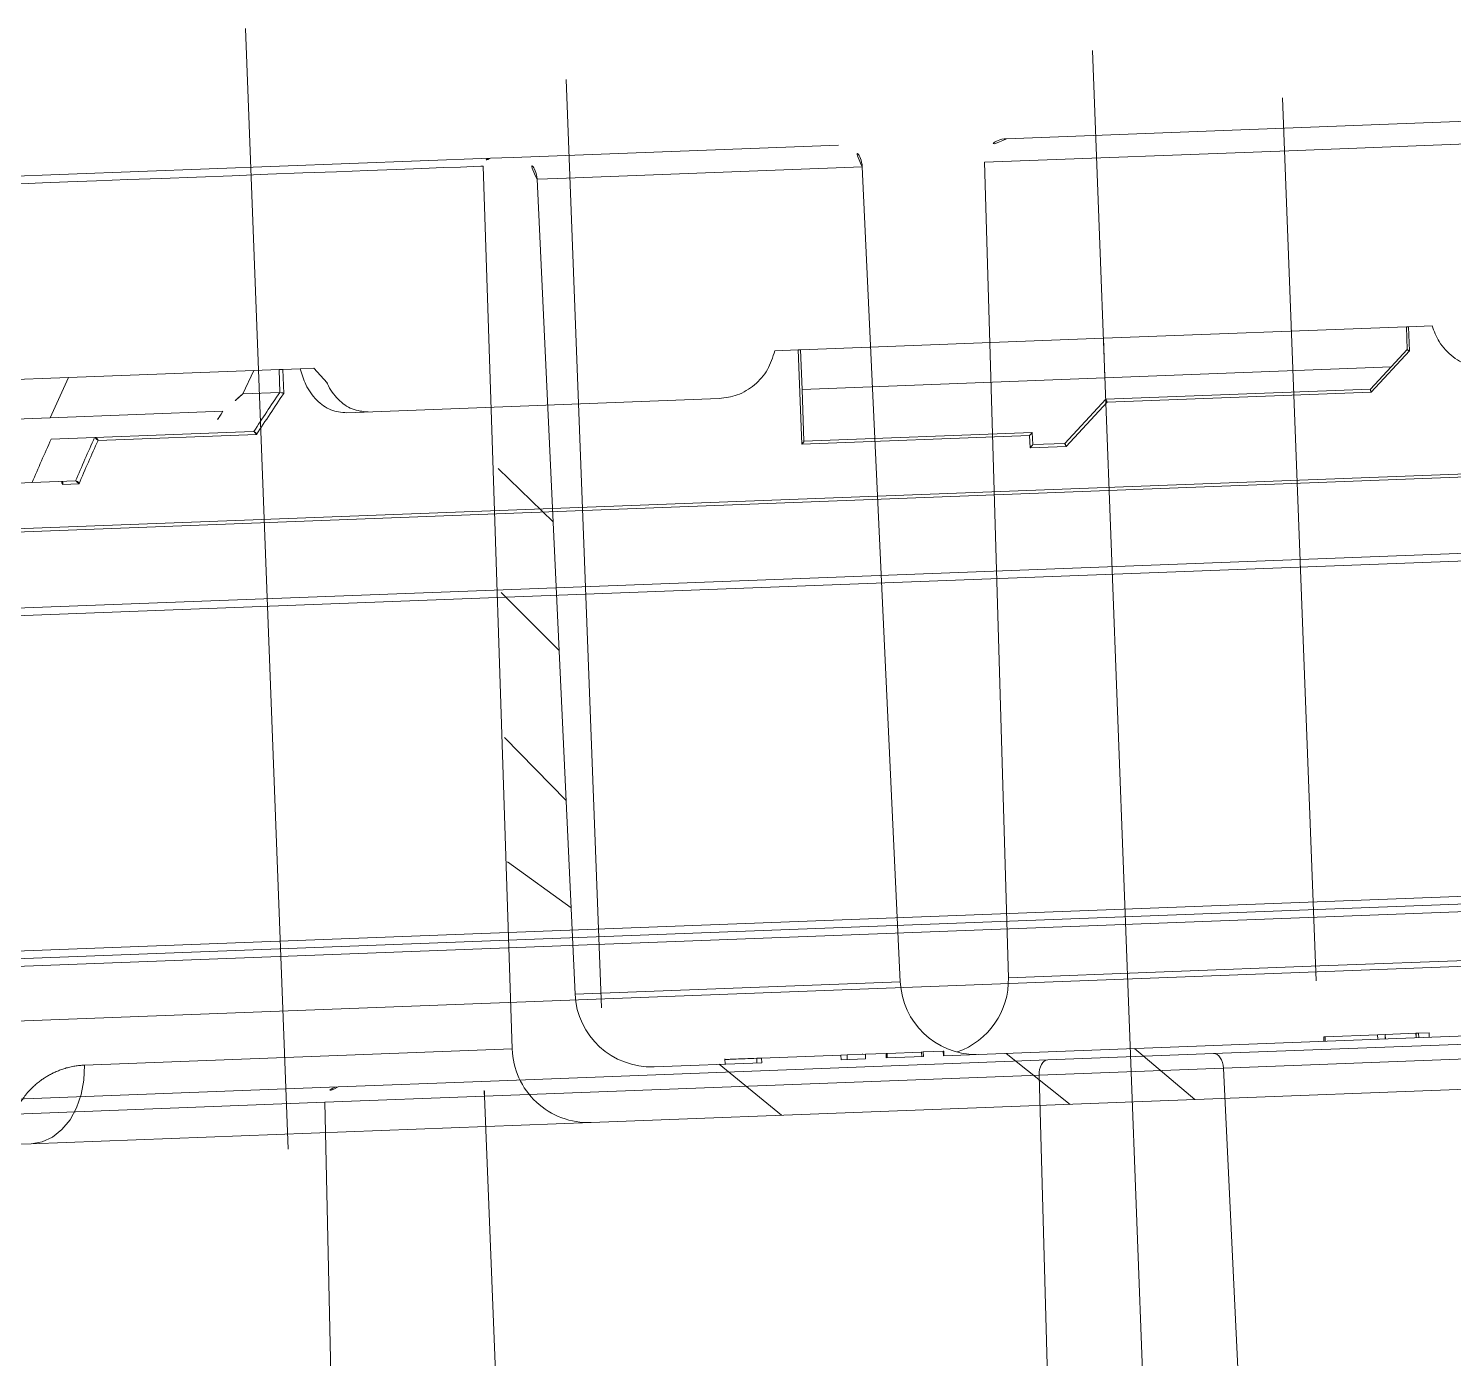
# Model space of a CAD drawing. Header units: metres. Extents: x 1956498 to 1957612, y 2277909 to 2278547.
# Drawn here: x 1956793.5339 to 1956793.6275, y 2278312.5633 to 2278312.6506 of the extents above; entities that cross this region are included whole.
import ezdxf

# ---------------------------------------------------------------- set-up
doc = ezdxf.new("R2010")
doc.units = ezdxf.units.M
doc.linetypes.add('CENTERX2', pattern=[4, 2.5, -0.5, 0.5, -0.5])
for name, color, linetype in [('UBS-100-HSI150-D3-58', 3, 'Continuous'), ('UBS-100-HSI150-D7-33', 5, 'Continuous'), ('UBS_400_DETAIL POSTE HTA TOOLKIT UBS', 7, 'Continuous')]:
    doc.layers.add(name, color=color, linetype=linetype)
pattern_1 = [(45, (-451.7999274479062, -412.9644927030749), (-26.94076836320746, 26.94076836320746), []), (45, (-442.8196674479059, -412.9644927030749), (-26.94076836320746, 26.94076836320746), []), (45, (-433.8394074479056, -412.9644927030749), (-26.94076836320746, 26.94076836320746), []), (45, (-424.8591274479058, -412.9644927030749), (-26.94076836320746, 26.94076836320746), [])]

# ---------------------------------------------------------------- blocks, each defined once
blk = doc.blocks.new('HSI 150 D7.33 PROFIL')
at = {"linetype": 'Continuous', "lineweight": 0}
h = blk.add_hatch(dxfattribs=at)
h.set_pattern_fill('ANSI34', color=5, scale=2, style=0)
h.set_pattern_definition(pattern_1)
edge = h.paths.add_edge_path(flags=0)
edge.add_spline(control_points=[(-42.18747650339719, 76.50000000000364), (-42.21940463565443, 76.50000000000364), (-42.2515933274135, 76.5038193729124), (-42.28255304953018, 76.51162329729777), (-42.31608868634066, 76.52007652477914), (-42.34898597998836, 76.53343114234303), (-42.37806004763115, 76.55216065332934), (-42.39898626591275, 76.56564132071071), (-42.41838986647053, 76.58227311431256), (-42.43390673914655, 76.6017374834737), (-42.44491371180993, 76.61554463287757), (-42.45415210872488, 76.63107960425259), (-42.46047291289688, 76.64756712245435), (-42.46682336233425, 76.66413196892609), (-42.47031921587222, 76.68212920616861), (-42.47031921587222, 76.6998696217961)], knot_values=[0, 0, 0, 0, 9.57843967694358e-05, 9.57843967694358e-05, 9.57843967694358e-05, 0.0001999657453199459, 0.0001999657453199459, 0.0001999657453199459, 0.0002747402006094652, 0.0002747402006094652, 0.0002747402006094652, 0.0003275764189371982, 0.0003275764189371982, 0.0003275764189371982, 0.0003808495174563271, 0.0003808495174563271, 0.0003808495174563271, 0.0003808495174563271], weights=[1, 1, 1, 1, 1, 1, 1, 1, 1, 1, 1, 1, 1, 1, 1, 1], degree=3, periodic=0)
edge.add_line((-42.47031921587222, 76.6998696217961), (-42.47031921587222, 79.99999999998909))
edge.add_line((-42.47031921587222, 80.00000000000364), (-43.87224300451817, 80.00000000000364))
edge.add_line((-43.87224300451999, 80.00000000000364), (-46.47031921587404, 78.50000000000364))
edge.add_line((-46.47031921587222, 78.50000000000364), (-46.47031921587222, 74.75000000000364))
edge.add_line((-46.47031921587222, 74.75000000000364), (-45.47031921587222, 73.75000000000364))
edge.add_line((-45.47031921587222, 73.75000000000364), (35.02968078412778, 73.75000000000364))
edge.add_arc((37.77038427448679, 77.93193069980407), 5, 236.7604496358561, 270.2999999999885)
edge.add_line((37.79656409364179, 72.9319992385681), (98.03229874809949, 73.24739568995574))
edge.add_arc((98.02968078412778, 73.74738883617101), 0.5, 270.2999979438987, 360.0000000000008)
edge.add_line((98.52968078412778, 73.74738883617101), (98.52968078412778, 75.23942111666474))
edge.add_arc((97.02968078412778, 75.23942111666474), 1.5, 0, 89.49999999999977)
edge.add_line((97.04277058737534, 76.73936400126331), (43.48604810663528, 77.2067464376596))
edge.add_arc((43.52968078412778, 82.20655605297725), 5, 244.3309588677889, 269.5, ccw=False)
edge.add_line((41.36382009114823, 77.70000000000437), (38.42968078412741, 77.70000000000437))
edge.add_line((38.42968078412741, 77.70000000000437), (38.42968078412741, 77.70100000000457))
edge.add_line((38.42968078412741, 77.70100000000457), (32.67290367231908, 77.70100000000457))
edge.add_line((32.67290367231908, 77.70100000000457), (32.67290367231908, 77.4000000000051))
edge.add_line((32.67290367231908, 77.4000000000051), (26.22937280513179, 77.4000000000051))
edge.add_line((26.22937280513361, 77.4000000000051), (26.22937280513361, 77.70100000000457))
edge.add_line((26.22937280513361, 77.70100000000457), (9.9605674517843, 77.70100000000457))
edge.add_line((9.960567451782481, 77.70100000000457), (9.960567451782481, 77.75000000000364))
edge.add_line((9.960567451782481, 77.75000000000364), (9.339680784127268, 77.75000000000364))
edge.add_line((9.339680784127268, 77.75000000000364), (8.289680784127995, 79.5686533479493))
edge.add_line((8.289680784127995, 79.5686533479493), (7.239680784128723, 77.75000000000364))
edge.add_line((7.239680784126904, 77.75000000000364), (6.339680784127268, 77.75000000000364))
edge.add_line((6.339680784127268, 77.75000000000364), (5.289680784127995, 79.5686533479493))
edge.add_line((5.289680784127995, 79.5686533479493), (4.239680784128723, 77.75000000000364))
edge.add_line((4.239680784126904, 77.75000000000364), (3.339680784127268, 77.75000000000364))
edge.add_line((3.339680784127268, 77.75000000000364), (2.289680784127995, 79.5686533479493))
edge.add_line((2.289680784127995, 79.5686533479493), (1.529680784142329, 78.25229473422223))
edge.add_line((1.529680784142329, 78.25229473422223), (1.529680784127777, 79.50000000000364))
edge.add_line((1.529680784127777, 79.50000000000364), (1.029680784127777, 80.00000000000364))
edge.add_line((1.029680784127777, 80.00000000000364), (-8.470319215872223, 80.00000000000364))
edge.add_line((-8.470319215872223, 80.00000000000364), (-8.470319215872223, 79.00000000000364))
edge.add_arc((-8.970319215872223, 79.00000000000364), 0.5, 270, 360, ccw=False)
edge.add_line((-8.970319215872223, 78.50000000000364), (-30.97031921587222, 78.50000000000364))
edge.add_arc((-30.97031921587222, 79.00000000000364), 0.5, 180, 270, ccw=False)
edge.add_line((-31.47031921587222, 79.00000000000364), (-31.47031921587222, 80.00000000000364))
edge.add_line((-31.47031921587222, 80.00000000000364), (-36.47031921587222, 80.00000000000364))
edge.add_line((-36.47031921587222, 80.00000000000364), (-36.47031921587222, 76.70000000000437))
edge.add_arc((-36.67031921587295, 76.70000000000437), 0.2, 270, 360, ccw=False)
edge.add_line((-36.67031921587295, 76.50000000000364), (-42.18747650339901, 76.50000000000364))
h = blk.add_hatch(dxfattribs=at)
h.set_pattern_fill('ANSI34', color=5, scale=2, style=0)
h.set_pattern_definition(pattern_1)
edge = h.paths.add_edge_path(flags=0)
edge.add_line((38.52968078412778, -77.74999999999636), (38.52968078412778, -57.59132472234705))
edge.add_spline(control_points=[(38.52968078412778, -57.59132472234705), (38.52968078412778, -55.29002317176491), (38.60595216607726, -52.98905911443944), (38.59899870188201, -50.68776806895039), (38.59293596542375, -48.68126875726739), (38.52968078412778, -46.67515025566172), (38.52968078412778, -44.66864178457035)], knot_values=[0.07302566017090416, 0.07302566017090416, 0.07302566017090416, 0.07302566017090416, 0.07988167006823357, 0.07988167006823357, 0.07988167006823357, 0.08589778822727799, 0.08589778822727799, 0.08589778822727799, 0.08589778822727799], weights=[1, 1, 1, 1, 1, 1, 1], degree=3, periodic=0)
edge.add_line((38.52968078412778, -44.66864178457035), (38.52968078412778, 12.27803177556052))
edge.add_line((38.52968078412778, 12.27803177556052), (38.82968078412705, 12.27803177556052))
edge.add_line((38.82968078412705, 12.27803177556052), (38.82968078412705, 13.59385217830277))
edge.add_line((38.82968078412705, 13.59385217830277), (38.52968078412778, 13.59385217830277))
edge.add_line((38.52968078412778, 13.59385217830277), (38.52968078412778, 16.03698272908514))
edge.add_line((38.52968078412778, 16.0369827290815), (38.82968078412705, 16.0369827290815))
edge.add_line((38.82968078412705, 16.0369827290815), (38.82968078412705, 17.39553638422876))
edge.add_line((38.82968078412705, 17.39553638422876), (38.52968078412778, 17.39553638422876))
edge.add_line((38.52968078412778, 17.39553638422876), (38.52968078412778, 19.0026111013467))
edge.add_line((38.52968078412778, 19.0026111013467), (38.82968078412705, 19.0026111013467))
edge.add_line((38.82968078412705, 19.0026111013467), (38.82968078412705, 24.21563815759509))
edge.add_line((38.82968078412705, 24.21563815759509), (38.52968078412778, 24.21563815759509))
edge.add_line((38.52968078412778, 24.21563815759509), (38.52968078412778, 31.29344394702639))
edge.add_arc((43.52968078412778, 31.29344394703003), 5, 90.4999999999992, 180, ccw=False)
edge.add_line((43.48604810663528, 36.29325356235131), (97.04277058737534, 36.7606359987476))
edge.add_arc((97.02968078412778, 38.26057888334253), 1.5, 270.5000000000011, 360.0000000000008)
edge.add_line((98.52968078412778, 38.26057888334253), (98.52968078412778, 39.75261116383626))
edge.add_arc((98.02968078412778, 39.75261116383626), 0.5, 0, 89.70000205610212)
edge.add_line((98.03229874810131, 40.25260431005518), (40.0558606032846, 40.55617100447125))
edge.add_arc((40.02968078412778, 35.55623954323528), 5, 89.69999999999989, 180)
edge.add_line((35.02968078412778, 35.55623954323528), (35.02968078412778, -73.74999999999636))
edge.add_line((35.02968078412778, -73.74999999999636), (-45.47031921587222, -73.74999999999636))
edge.add_line((-45.47031921587222, -73.74999999999636), (-46.47031921587222, -74.74999999999636))
edge.add_line((-46.47031921587222, -74.74999999999636), (-46.47031921587222, -78.49999999999636))
edge.add_line((-46.47031921587222, -78.49999999999636), (-43.87224300451817, -79.99999999999636))
edge.add_line((-43.87224300451999, -79.99999999999636), (-42.47031921587404, -79.99999999999636))
edge.add_line((-42.47031921587222, -79.99999999998181), (-42.47031921587222, -76.69993481084384))
edge.add_spline(control_points=[(-42.47031921587222, -76.69993481084384), (-42.47031921587222, -76.68705989888622), (-42.46853347886281, -76.67414367510355), (-42.46514401679633, -76.66179051567815), (-42.4604200115391, -76.64457350927842), (-42.45246189830868, -76.62805261939502), (-42.4424249539843, -76.61328775286165), (-42.42982277475494, -76.59474929251519), (-42.41366234989255, -76.57840537745142), (-42.39590230221802, -76.56472801879136), (-42.3718997971082, -76.54624322206291), (-42.34432842457682, -76.5320015332436), (-42.31582069142678, -76.52174886958164), (-42.27498974634727, -76.50706422437361), (-42.23086780299855, -76.49999999999636), (-42.18747650339719, -76.49999999999636)], knot_values=[0, 0, 0, 0, 3.842916870896637e-05, 3.842916870896637e-05, 3.842916870896637e-05, 9.229715289452037e-05, 9.229715289452037e-05, 9.229715289452037e-05, 0.0001600213967770137, 0.0001600213967770137, 0.0001600213967770137, 0.0002517404017867858, 0.0002517404017867858, 0.0002517404017867858, 0.0003837556063044025, 0.0003837556063044025, 0.0003837556063044025, 0.0003837556063044025], weights=[1, 1, 1, 1, 1, 1, 1, 1, 1, 1, 1, 1, 1, 1, 1, 1], degree=3, periodic=0)
edge.add_line((-42.18747650339719, -76.49999999999636), (-36.67031921587295, -76.49999999999636))
edge.add_arc((-36.67031921587295, -76.69999999999709), 0.2, -7.958078640513122e-13, 89.9999999999992, ccw=False)
edge.add_line((-36.47031921587222, -76.69999999999709), (-36.47031921587222, -79.99999999999636))
edge.add_line((-36.47031921587222, -79.99999999999636), (-31.47031921587222, -79.99999999999636))
edge.add_line((-31.47031921587222, -79.99999999999636), (-31.47031921587222, -78.99999999999636))
edge.add_arc((-30.97031921587222, -78.99999999999636), 0.5, 89.9999999999992, 180, ccw=False)
edge.add_line((-30.97031921587222, -78.49999999999636), (-8.970319215872223, -78.49999999999636))
edge.add_arc((-8.970319215872223, -78.99999999999636), 0.5, -7.958078640513122e-13, 89.9999999999992, ccw=False)
edge.add_line((-8.470319215872223, -78.99999999999636), (-8.470319215872223, -79.99999999999636))
edge.add_line((-8.470319215872223, -79.99999999999636), (1.029680784127777, -79.99999999999636))
edge.add_line((1.029680784127777, -79.99999999999636), (1.529680784127777, -79.49999999999636))
edge.add_line((1.529680784127777, -79.49999999999636), (1.529680784127777, -77.74999999999636))
edge.add_line((1.529680784127777, -77.74999999999636), (2.739680784128723, -77.74999999999636))
edge.add_line((2.739680784126904, -77.74999999999636), (3.789680784126176, -79.56865334794202))
edge.add_line((3.789680784127995, -79.56865334794202), (4.839680784127268, -77.74999999999636))
edge.add_line((4.839680784127268, -77.74999999999636), (5.739680784126904, -77.74999999999636))
edge.add_line((5.739680784126904, -77.74999999999636), (6.789680784126176, -79.56865334794202))
edge.add_line((6.789680784127995, -79.56865334794202), (7.839680784127268, -77.74999999999636))
edge.add_line((7.839680784127268, -77.74999999999636), (8.739680784126904, -77.74999999999636))
edge.add_line((8.739680784126904, -77.74999999999636), (9.789680784126176, -79.56865334794202))
edge.add_line((9.789680784127995, -79.56865334794202), (10.83968078412727, -77.74999999999636))
edge.add_line((10.83968078412727, -77.74999999999636), (11.7396807841269, -77.74999999999636))
edge.add_line((11.7396807841269, -77.74999999999636), (12.78968078412618, -79.56865334794202))
edge.add_line((12.789680784128, -79.56865334794202), (13.83968078412727, -77.74999999999636))
edge.add_line((13.83968078412727, -77.74999999999636), (14.7396807841269, -77.74999999999636))
edge.add_line((14.7396807841269, -77.74999999999636), (15.78968078412618, -79.56865334794202))
edge.add_line((15.789680784128, -79.56865334794202), (16.83968078412727, -77.74999999999636))
edge.add_line((16.83968078412727, -77.74999999999636), (17.7396807841269, -77.74999999999636))
edge.add_line((17.7396807841269, -77.74999999999636), (18.78968078412618, -79.56865334794202))
edge.add_line((18.789680784128, -79.56865334794202), (19.83968078412727, -77.74999999999636))
edge.add_line((19.83968078412727, -77.74999999999636), (20.7396807841269, -77.74999999999636))
edge.add_line((20.7396807841269, -77.74999999999636), (21.78968078412618, -79.56865334794202))
edge.add_line((21.789680784128, -79.56865334794202), (22.83968078412727, -77.74999999999636))
edge.add_line((22.83968078412727, -77.74999999999636), (23.7396807841269, -77.74999999999636))
edge.add_line((23.7396807841269, -77.74999999999636), (24.78968078412618, -79.56865334794202))
edge.add_line((24.789680784128, -79.56865334794202), (25.83968078412727, -77.74999999999636))
edge.add_line((25.83968078412727, -77.74999999999636), (26.7396807841269, -77.74999999999636))
edge.add_line((26.7396807841269, -77.74999999999636), (27.78968078412618, -79.56865334794202))
edge.add_line((27.789680784128, -79.56865334794202), (28.83968078412727, -77.74999999999636))
edge.add_line((28.83968078412727, -77.74999999999636), (29.7396807841269, -77.74999999999636))
edge.add_line((29.7396807841269, -77.74999999999636), (30.78968078412618, -79.56865334794202))
edge.add_line((30.789680784128, -79.56865334794202), (31.83968078412727, -77.74999999999636))
edge.add_line((31.83968078412727, -77.74999999999636), (32.7396807841269, -77.74999999999636))
edge.add_line((32.7396807841269, -77.74999999999636), (33.78968078412618, -79.56865334794202))
edge.add_line((33.789680784128, -79.56865334794202), (34.83968078412727, -77.74999999999636))
edge.add_line((34.83968078412727, -77.74999999999636), (35.7396807841269, -77.74999999999636))
edge.add_line((35.7396807841269, -77.74999999999636), (36.78968078412618, -79.56865334794202))
edge.add_line((36.789680784128, -79.56865334794202), (37.83968078412727, -77.74999999999636))
edge.add_line((37.83968078412727, -77.74999999999636), (38.52968078412778, -77.74999999999636))
at = {"color": 5, "linetype": 'Continuous', "lineweight": 15}
for p, q in [((35.02968078412778, 73.75000000000364), (35.02968078412778, 72.33876227049768)), ((98.52968078412778, 73.74738883617101), (98.52968078412778, 39.75261116383626)), ((35.02968078412778, 35.55623954323528), (35.02968078412778, 72.33876227049768)), ((40.0558606032846, 68.66113540116567), (40.0558606032846, 40.55617100447125)), ((98.03229874810131, 40.25260431005518), (40.0558606032846, 40.55617100447125)), ((98.52968078412778, 38.26057888334253), (98.52968078412778, 39.75261116383626)), ((98.52968078412778, 38.26057888334253), (98.52968078412778, 16.89362513882588)), ((97.04277058737534, 36.76063599874396), (43.48604810663528, 36.29325356235131)), ((97.04277058737534, 35.38304625548699), (97.04277058737534, 36.76063599874396)), ((35.02968078412778, -73.74999999999636), (35.02968078412778, 35.55623954323528)), ((43.48604810663528, 36.29325356235131), (43.48604810663528, 14.92629981783102)), ((97.04277058737534, 15.39368225422731), (97.04277058737534, 35.38304625548699)), ((38.52968078412778, 31.29344394703003), (38.52968078412778, 24.21563815759509)), ((38.86718078412741, 26.6263540538348), (38.52968078412778, 26.6263540538348)), ((38.82968078412705, 24.53509348013904), (38.52968078412778, 24.53509348013904)), ((38.82968078412705, 24.53509348013904), (38.82968078412705, 24.21563815759509)), ((38.82968078412705, 24.21563815759509), (38.52968078412778, 24.21563815759509)), ((38.82968078412705, 19.0026111013467), (38.82968078412705, 24.21563815759509)), ((38.82968078412705, 19.0026111013467), (38.52968078412778, 19.0026111013467)), ((38.52968078412778, 19.0026111013467), (38.52968078412778, 17.39553638422876)), ((38.82968078412705, 18.60262897650682), (38.82968078412705, 19.0026111013467)), ((38.82968078412705, 18.60262897650682), (38.52968078412778, 18.60262897650682)), ((38.82968078412705, 18.60262897650682), (38.82968078412705, 17.39553638422876)), ((38.52968078412778, 17.39553638422876), (38.82968078412705, 17.39553638422876)), ((38.86718078412741, 17.58117829040202), (38.82968078412705, 17.58117829040202)), ((38.82968078412705, 16.0369827290815), (38.82968078412705, 17.39553638422876)), ((38.82968078412705, 16.0369827290815), (38.52968078412778, 16.0369827290815)), ((38.52968078412778, 16.0369827290815), (38.52968078412778, 13.59385217830277)), ((38.82968078412705, 15.971116565579), (38.52968078412778, 15.971116565579)), ((38.82968078412705, 16.0369827290815), (38.82968078412705, 15.971116565579)), ((38.82968078412705, 15.95384838077007), (38.82968078412705, 13.73443697341281)), ((43.48604810663528, 14.92629981783102), (97.04277058737534, 15.39368225422731)), ((38.82968078412705, 13.70148966378474), (38.52968078412778, 13.70148966378474)), ((38.52968078412778, 13.59385217830277), (38.82968078412705, 13.59385217830277)), ((38.82968078412705, 13.70148966378474), (38.82968078412705, 13.59385217830277)), ((38.82968078412705, 12.27803177556052), (38.82968078412705, 13.59385217830277)), ((38.82968078412705, 12.27803177556052), (38.52968078412778, 12.27803177556052)), ((38.52968078412778, 12.27803177556052), (38.52968078412778, -44.66864178457035)), ((38.82968078412705, 12.25114482020217), (38.52968078412778, 12.25114482020217)), ((38.82968078412705, 12.27803177556052), (38.82968078412705, 12.25114482020217)), ((97.04277058737534, 7.361300999240484), (43.48604810663528, 7.828683435636776)), ((43.48604810663528, 7.828683435636776), (43.48604810663528, -12.62806300201919)), ((97.04277058737534, -12.62806300201919), (97.04277058737534, 7.361300999240484)), ((98.52968078412778, 5.861358114645554), (98.52968078412778, -31.1174841186803)), ((38.82968078412705, -12.71275797572525), (38.52968078412778, -12.71275797572525)), ((38.82968078412705, -12.79891707136994), (38.52968078412778, -12.79891707136994)), ((38.82968078412705, -12.79891707136994), (38.82968078412705, -12.71275797572525)), ((38.82968078412705, -16.25474290376951), (38.82968078412705, -12.79891707136994)), ((43.48604810663528, -12.62806300201919), (43.48604810663528, -30.67323681580456)), ((97.04277058737534, -31.14061925220085), (97.04277058737534, -12.62806300201919)), ((38.82968078412705, -16.25474290376951), (38.52968078412778, -16.25474290376951)), ((38.82968078412705, -16.74873328838657), (38.52968078412778, -16.74873328838657)), ((38.82968078412705, -16.75955059607804), (38.52968078412778, -16.75955059607804)), ((38.82968078412705, -16.74873328838657), (38.82968078412705, -16.25474290376951)), ((38.82968078412705, -16.75955059607804), (38.82968078412705, -16.74873328838657)), ((38.82968078412705, -18.7664651482919), (38.82968078412705, -16.75955059607804)), ((38.82968078412705, -18.7664651482919), (38.52968078412778, -18.7664651482919)), ((38.82968078412705, -18.77487860983092), (38.52968078412778, -18.77487860983092)), ((38.82968078412705, -18.94588358319379), (38.52968078412778, -18.94588358319379)), ((38.82968078412705, -19.62982528341672), (38.52968078412778, -19.62982528341672)), ((38.82968078412705, -19.63343105264721), (38.52968078412778, -19.63343105264721)), ((38.82968078412705, -18.77487860983092), (38.82968078412705, -18.7664651482919)), ((38.82968078412705, -18.94588358319379), (38.82968078412705, -18.77487860983092)), ((38.82968078412705, -19.62982528341672), (38.82968078412705, -18.94588358319379)), ((38.82968078412705, -19.63343105264721), (38.82968078412705, -19.62982528341672))]:
    blk.add_line(p, q, dxfattribs=at)
at = {"color": 5, "linetype": 'CENTERX2', "lineweight": 0}
for p, q in [((34.02968078412778, 55.50000000000364), (107.653353649057, 55.50000000000364)), ((42.52968078412778, 34.60368400316293), (103.4994261270203, 34.60368400316293)), ((104.0928443444536, 3.637978807091713e-12), (-49.0930020688138, 3.637978807091713e-12)), ((42.52968078412778, -12.34991183457169), (100.5323350398503, -12.34991183457169))]:
    blk.add_line(p, q, dxfattribs=at)
at = {"color": 5, "linetype": 'Continuous', "lineweight": 15, "flags": 128}
for points in [[(98.03229874810131, 40.25260431005518), (98.03229874828321, 40.42052401089677), (98.03229874882709, 40.92086475255928), (98.03229874972203, 41.7434410404021), (98.03229875094985, 42.8715075933178), (98.03229875248326, 44.28210022937128), (98.03229875429315, 45.94650335029655), (98.03229875634315, 47.83083450830236), (98.0322987585896, 49.89673415496509), (98.03229876098885, 52.10214653104777), (98.03229876348996, 54.40217580045646), (98.03229876604382, 56.75000000000364), (98.03229876859768, 59.09782419955081), (98.0322987710988, 61.39785346895951), (98.03229877349804, 63.60326584504219), (98.0322987757445, 65.66916549170492), (98.0322987777945, 67.55349664971072), (98.03229877960439, 69.217899770636), (98.0322987811378, 70.62849240668947), (98.03229878236561, 71.75655895960517), (98.03229878325874, 72.579135247448), (98.03229878380444, 73.0794759891105), (98.03229874810131, 73.2473956899521)], [(35.02968078412778, 72.33876227049768), (35.12639386399496, 71.61892239545341), (35.41279173566909, 70.92692969293785), (35.87779503105776, 70.28955406115347), (36.50341498982016, 69.7314525242582), (37.26544935874153, 69.27421536965267), (38.13441866150788, 68.93553092272123), (39.07670661908924, 68.72850126984486), (40.0558606032846, 68.66113540116567)]]:
    blk.add_lwpolyline(points, dxfattribs=at)
at = {"color": 5, "linetype": 'Continuous', "lineweight": 15}
for centre, radius, start, end in [((40.02968078412778, 35.55623954323528), 5, 89.69999999996182, 180), ((98.02968078412778, 39.75261116383626), 0.5000000000001137, 0, 89.70000205615389), ((97.02968078412778, 38.26057888334253), 1.500000000000114, 270.4999999999647, 0), ((43.52968078412778, 31.29344394703003), 5, 90.49999999996473, 180), ((97.02968078412778, 16.89362513882588), 1.500000000000114, 270.4999999999647, 0), ((43.52968078412778, 9.926490202513378), 5.000000000000028, 90.49999999996473, 177.721532463114), ((43.52968078412778, 12.82849305095806), 5.000000000000028, 196.8699471623448, 269.5000000000352), ((97.02968078412778, 5.861358114645554), 1.500000000000114, 0, 89.50000000003529)]:
    blk.add_arc(centre, radius, start, end, dxfattribs=at)
for points, knots in [([(37.79656409364179, 72.9319992385681), (37.79942312102867, 72.93004035087506), (37.80515195954285, 72.92611518691774), (37.85328642380045, 72.89264396969884), (37.93271178583018, 72.8356232972692), (38.04514952423233, 72.75066987904938), (38.17863769286851, 72.64324188702085), (38.33021778456896, 72.5118970107651), (38.49579129972335, 72.3559503469769), (38.67070546249306, 72.17529661483786), (38.85098017580094, 71.96930099201927), (39.03171622070295, 71.7388413809349), (39.19647149940829, 71.5020613918241), (39.34321663694573, 71.26478276991838), (39.47186046050047, 71.03192081591624), (39.59300123174035, 70.78338414885002), (39.70536735340283, 70.51774432098682), (39.80680795316766, 70.23480905300312), (39.89507867786233, 69.93382268931236), (39.96746893893396, 69.61608453458393), (40.01830993922886, 69.29612863498187), (40.04986504327462, 68.97805287985466), (40.05386051672212, 68.7668573670162), (40.0558606032846, 68.66113540116567)], [0, 0, 0, 0, 0.04678783198456699, 0.09375213929857971, 0.1489001024825049, 0.20127148532841, 0.2537929635789044, 0.3066874386586906, 0.3596814977110896, 0.4136953180349466, 0.4677906259738006, 0.5221230921556279, 0.5765367878067232, 0.6192547756135635, 0.6620179336704879, 0.704928139909978, 0.7478937427420775, 0.7915278968940542, 0.8352361528126651, 0.8791977761880305, 0.9232601285336113, 0.9615849316049373, 1, 1, 1, 1]), ([(38.82968078412705, 26.62235813330335), (38.82968078412705, 26.62264809423868), (38.82968078412705, 26.62370529961845), (38.82968078412705, 26.55420761757705), (38.82968078412705, 26.31700554330018), (38.82968078412705, 25.88057985268824), (38.82968078412705, 25.2588135326987), (38.82968078412705, 24.79350229045667), (38.82968078412705, 24.53509348013904)], [0, 0, 0, 0, 0.07513053159608554, 0.2739279439298798, 0.4421417090132217, 0.6006623525637637, 0.7782293720402641, 1, 1, 1, 1])]:
    blk.add_open_spline(points, degree=3, knots=knots, dxfattribs=at)
blk = doc.blocks.new('HSI 150 D3.58 PROFIL')
at = {"color": 3, "linetype": 'Continuous', "lineweight": 15}
for p, q in [((-43.10000000000036, 71.4050140073814), (-43.10000000000036, -94.5949859926186)), ((-75.19684949293332, -91.5949859926186), (-75.19684949293332, 68.4050140073814)), ((-70.19684949293332, -51.5949859926186), (-70.19684949293332, 68.4050140073814)), ((-46.69684949293332, 68.4050140073814), (-46.69684949293332, -91.5949859926186)), ((-47.19684949293332, -91.0949859926186), (-47.19684949293332, 67.9050140073814)), ((-69.69684949293332, 66.9050140073814), (-69.69684949293332, -50.8449859926186)), ((-47.69684949293332, -90.0949859926186), (-47.69684949293332, 66.9050140073814)), ((-75.39684949293405, -88.0949859926186), (-75.39684949293405, 64.9050140073814)), ((-38, -6.146207672049059), (-38, 31.02867574897391)), ((-37.01745240643686, 30.90378621775744), (-37.01745240643686, -5.542041592212627)), ((-85.19684949293332, 8.452602012581337), (-85.19684949293332, 9.99265793343875)), ((-85.19684949293332, 8.452602012581337), (-83.61400678045356, 8.452602012581337)), ((-85.19684949293332, 8.305014007364662), (-85.19684949293332, 8.452602012581337)), ((-83.61400678043537, 8.45260201259589), (-80.99684949293078, 5.842269124714221)), ((-85.19684949293332, 8.305014007379214), (-83.6968494928933, 8.305014007379214)), ((-85.19684949293332, -11.5949859926186), (-85.19684949293332, 8.305014007379214)), ((-83.69684949278053, 8.305014007175487), (-82.59877328158109, 7.206937795941485)), ((-82.59877328157927, 7.206937795941485), (-82.59877328157927, -11.59498599262224)), ((-82.59877328157927, 7.206937795941485), (-81.19684949291877, 5.805014007237332)), ((-81.19684949293332, 5.805014007321006), (-81.19684949293332, -11.5949859926186)), ((-80.9968494929326, 5.842269124714221), (-80.9968494929326, -11.51235929764516)), ((-37.01745240643686, -5.542041592212627), (-1.01745240643686, -5.162336467848945)), ((-37.01745240643686, -5.542041592212627), (-37.01745240643686, -17.64793039302822)), ((-38, -17.04376431319179), (-38, -6.146207672049059)), ((-85.19684949293332, -11.5949859926186), (-82.59877328157927, -11.59498599262224)), ((-85.19684949293332, -31.49498599263097), (-85.19684949293332, -11.5949859926186)), ((-82.59877328157927, -11.59498599262224), (-82.59877328157927, -31.49498599262733)), ((-81.19684949292241, -11.59498599260769), (-78.39684949293041, -14.39498599259969)), ((-80.99684949293442, -11.51235929764516), (-78.19684949293878, -14.30505812423871)), ((-78.39684949293405, -14.39498599259969), (-78.39684949293405, -16.49498599266735)), ((-78.19684949293332, -14.30505812423507), (-78.19684949293332, -16.68168742683338)), ((-78.39684949293405, -16.49498599266735), (-79.19684949293332, -16.49498599264916)), ((-79.19684949293332, -16.49498599264916), (-79.19684949293332, -31.49498599262733)), ((-78.9968494929326, -16.68168742683338), (-78.9968494929326, -31.64257399784765)), ((-78.19684949293332, -16.68168742683338), (-78.9968494929326, -16.68168742683338)), ((-38, -54.21864773421112), (-38, -17.04376431319179)), ((-37.01745240643686, -17.64793039302822), (-1.01745240643686, -18.0276355173919)), ((-37.01745240643686, -17.64793039302822), (-37.01745240643686, -54.09375820299829)), ((-82.59877328157927, -31.49498599262733), (-85.1968494929315, -31.49498599262733)), ((-85.19684949293332, -31.64257399784765), (-85.19684949293332, -31.4949859926237)), ((-85.19684949293332, -33.18262991868323), (-85.19684949293332, -31.64257399784765)), ((-78.9968494929326, -31.64257399784765), (-85.19684949293332, -31.64257399784765)), ((-79.19684949293332, -31.49498599262733), (-82.59877328157927, -31.49498599262733)), ((-82.19684949293332, -36.95277548345621), (-82.19684949293332, -61.42148608719799)), ((-69.69684949293332, -50.8449859926186), (-69.69684949293332, -90.0949859926186)), ((-70.19684949293332, -91.5949859926186), (-70.19684949293332, -51.5949859926186)), ((-38, -63.65620862461947), (-38, -54.21864773421112)), ((-37.01745240643686, -54.09375820299829), (-1.01745240643686, -54.01526787299736)), ((-37.01745240643686, -54.09375820299829), (-37.01745240643686, -64.57776543989166)), ((-84.19684949293332, -62.64000680788376), (-85.19684949293332, -63.45865001411221)), ((-85.19684949293332, -63.45865001411221), (-85.19684949293332, -64.35954445492098)), ((-85.19684949293332, -65.50677020258445), (-85.19684949293332, -64.35954445492098)), ((-38, -90.87011205425733), (-38, -63.65620862461947)), ((-37.01745240643686, -64.57776543989166), (-1.01745240643686, -65.15694367718243)), ((-37.01745240643686, -64.57776543989166), (-37.01745240643686, -91.25796312069724)), ((-85.19684949293332, -65.50677020258445), (-83.61400678046266, -65.50677020258445)), ((-85.19684949293332, -65.7477160435883), (-85.19684949293332, -65.50677020258445)), ((-83.69597497921677, -65.7477160436465), (-85.19684949293332, -65.7477160435883)), ((-85.19684949293332, -65.7477160435883), (-85.19684949293332, -67.40728522241989)), ((-83.69684949294606, -65.76147039802527), (-83.69597497914219, -65.74771604368289)), ((-83.69684949294606, -68.18232131106197), (-83.69684949294606, -65.76147039802527)), ((-85.19684949293332, -67.40728522247082), (-83.69684949297516, -68.18232131113837)), ((-85.19684949293332, -79.57798018969697), (-85.19684949293332, -67.40728522241989)), ((-81.19684949293332, -67.5873155224399), (-81.19423794653267, -67.56050221362602)), ((-81.19684949293332, -67.5873155225454), (-81.19684949293332, -70.51842867369851)), ((-80.9968494929326, -67.38328907301911), (-80.9968494929326, -77.80457739081612)), ((-82.59877328157563, -69.53543592179994), (-82.59877328158109, -80.87701829535945)), ((-81.19684949293332, -70.51842867369851), (-81.19684949293332, -80.87701829535945)), ((-78.39684949293405, -79.37481675410163), (-78.39684949293405, -79.37921958533843)), ((-78.39684949293405, -79.37921958529842), (-78.39684949293405, -82.23457004671582)), ((-78.19684949291695, -79.15938039831963), (-78.19684949293332, -80.24266033068488)), ((-82.59877328158109, -80.87701829535945), (-85.19684949293332, -79.57798018969697)), ((-85.19684949293332, -87.30728522250502), (-85.19684949293332, -79.57798018969697)), ((-78.19684949293332, -80.24266033068488), (-78.35080039394234, -80.24266033068488)), ((-82.59877328158109, -80.87701829535945), (-82.59877328158109, -88.64932638874598)), ((-78.39684949293405, -82.23457004671582), (-78.39684949293405, -83.19693824270144))]:
    blk.add_line(p, q, dxfattribs=at)
at = {"color": 3, "linetype": 'Continuous', "lineweight": 15, "flags": 128}
for points in [[(-38, -6.146207672049059), (-37.98120856702735, -6.0296159982463), (-37.92554050401668, -5.917406173692143), (-37.83508797631839, -5.813795365178521), (-37.71325044915466, -5.722677563830075), (-37.56460692597466, -5.647477237762359), (-37.39474385638459, -5.591020630748972), (-37.21004518135669, -5.555429543885111), (-37.01745240643686, -5.542041592212627)], [(-38, -17.04376431319179), (-37.98120856702735, -17.16035598699455), (-37.92554050401668, -17.2725658115487), (-37.83508797631839, -17.37617662006232), (-37.71325044915466, -17.46729442141077), (-37.56460692597466, -17.54249474747849), (-37.39474385638459, -17.59895135448824), (-37.21004518135669, -17.63454244135573), (-37.01745240643686, -17.64793039302822)]]:
    blk.add_lwpolyline(points, dxfattribs=at)
at = {"color": 3, "linetype": 'Continuous', "lineweight": 15}
for centre, radius, start, end in [((-37.25621721682182, -56.14277537802263), 2.062881484290192, 83.35349790709425, 111.1343007459417), ((-37.03916516241043, -63.61634934716494), 0.9616612434350779, 182.3754963615517, 271.2937559986642)]:
    blk.add_arc(centre, radius, start, end, dxfattribs=at)
for centre, major_axis, ratio, start_param, end_param in [((-63.65542813692991, -11.66569667073782), (-66.42414846898377, 66.42414847069415), 0.5773502691896221, 1.830030252550944, 1.863686237892982), ((-63.51400678069149, -11.5949859926186), (66.51069344903999, -66.16428535554093), 0.5773463333434169, 4.968570452199137, 5.00376722989132), ((14.88614470075663, -50.93648309008859), (126.6627665305903, -98.8952996797749), 0.5085678802247583, 4.281702949754272, 4.293302228151195), ((-63.79684949315379, -11.5949859926186), (-69.28203230141735, 69.28203230320122), 0.5773502691896204, 1.857151794037512, 1.875142683175731), ((-81.0554281367331, -11.66569667073782), (-66.4241484702664, 66.42414847026669), 0.5773502691896204, 2.092551276626165, 2.129064089267149), ((-80.91400678049649, -11.5949859926186), (66.51069345032198, -66.16428535511284), 0.5773463333433796, 5.232646524591429, 5.269159805812451), ((-81.19684949291332, -11.5949859926186), (-69.28203230275506, 69.28203230275534), 0.5773502691896203, 2.094395102392936, 2.129402252168336)]:
    blk.add_ellipse(centre, major_axis=major_axis, ratio=ratio, start_param=start_param, end_param=end_param, dxfattribs=at)
for points, knots in [([(-82.19684949293332, 13.76280349821536), (-82.24258926569382, 13.32166526830406), (-82.33407110077678, 12.43936672675773), (-83.04804174563105, 11.26400187355102), (-84.03416831697177, 10.39428100759687), (-84.83472423982494, 10.11774627269551), (-85.19684949293332, 9.99265793343875)], [0, 0, 0, 0, 0.2618177103639132, 0.523648526340827, 0.7845261111145904, 1, 1, 1, 1]), ([(-83.61400678045356, 8.452602012581337), (-83.61444139006198, 8.451616114329227), (-83.62380958355607, 8.430364661511703), (-83.6423537407918, 8.390239040229062), (-83.66642817606771, 8.343595628441108), (-83.68606154145164, 8.311392147017614), (-83.69266818592587, 8.307141542736645), (-83.69597497917857, 8.305014007401041)], [0, 0, 0, 0, 0.01218882533923799, 0.2627352733012942, 0.5171300318791019, 0.7583113244075596, 1, 1, 1, 1]), ([(-80.9968494929326, 5.842269124714221), (-80.99789478591993, 5.841856829974859), (-81.00497120541331, 5.839065678999759), (-81.03446287623592, 5.827816707038437), (-81.08327440128232, 5.811612411162059), (-81.13717868837193, 5.798839545583178), (-81.17765095973664, 5.794596266128792), (-81.18870585945842, 5.799798941079644), (-81.19423794652903, 5.802402460929443)], [0, 0, 0, 0, 0.01154587285239369, 0.07816319517541, 0.3261532491187226, 0.5571406877737168, 0.7783845771581019, 1, 1, 1, 1]), ([(-80.9968494929326, -11.51235929764516), (-80.99788483108932, -11.51278797856503), (-81.01748913245319, -11.52090512354698), (-81.05874862067867, -11.53798185001506), (-81.11461566366233, -11.56108685930667), (-81.16025442487262, -11.57994190311365), (-81.19086665431314, -11.59256657880542), (-81.19485441543475, -11.59417923843648), (-81.19684945043628, -11.5949860351102)], [0, 0, 0, 0, 0.01032068066398637, 0.1954238165649495, 0.4105274360449735, 0.6110668281999526, 0.8054208193091901, 0.9999999999999999, 0.9999999999999999, 0.9999999999999999, 0.9999999999999999]), ([(-78.19684949293332, -14.30505812423507), (-78.1978850599262, -14.30548663329319), (-78.2175344255811, -14.31361737832412), (-78.25883738041557, -14.33093114018629), (-78.31472533775377, -14.3550224927094), (-78.36033364839386, -14.37550191744231), (-78.39090858546115, -14.39017309474002), (-78.39486842850602, -14.39332138896498), (-78.39684949293405, -14.39489644475179)], [0, 0, 0, 0, 0.0103185544908889, 0.1957894098654838, 0.4107744049883394, 0.6112194027644453, 0.8054974901357099, 1, 1, 1, 1]), ([(-78.9968494929326, -16.68168742683338), (-78.99751660456604, -16.68102280579842), (-79.01236009008062, -16.6662347370293), (-79.05366891865924, -16.62539257625394), (-79.11207445814034, -16.56887399260086), (-79.160213790954, -16.52411349813337), (-79.18823574313865, -16.49958552325188), (-79.19368913812468, -16.49652222951045), (-79.19642400688463, -16.49498599266008)], [0, 0, 0, 0, 0.007700147548850676, 0.1713311879981576, 0.4772838534796945, 0.6989762532276933, 0.8490370782218041, 1, 1, 1, 1]), ([(-78.19684949293332, -16.68168742683338), (-78.19751660456677, -16.68102280579842), (-78.21236009007953, -16.6662347370293), (-78.25366891865997, -16.62539257625394), (-78.31207445814107, -16.56887399260086), (-78.36021379095473, -16.52411349813337), (-78.38823574313756, -16.49958552325188), (-78.39368913812541, -16.49652222951045), (-78.39642400688354, -16.49498599266008)], [0, 0, 0, 0, 0.00770014754886333, 0.1713311879981685, 0.4772838534796967, 0.6989762532276788, 0.8490370782218082, 1, 1, 1, 1]), ([(-78.9968494929326, -31.64257399784765), (-78.99751657705747, -31.64193164617245), (-79.01459087378134, -31.62549038680299), (-79.05768844920203, -31.58544299117057), (-79.11622142334272, -31.53645320979922), (-79.16644382906088, -31.50138224942202), (-79.18265719655574, -31.49696585773927), (-79.18992563718166, -31.4949859926237)], [0, 0, 0, 0, 0.00864576056558864, 0.2212918519975395, 0.5574409241607183, 0.8016010944641575, 1, 1, 1, 1]), ([(-85.19684949293332, -33.18262991868323), (-84.77510403697124, -33.33458544455061), (-83.93193179111768, -33.63838168042275), (-82.9589827553009, -34.5716436270377), (-82.31566290604678, -35.70981166447746), (-82.23565615986809, -36.54680041993561), (-82.19684949293332, -36.95277548345621)], [0, 0, 0, 0, 0.2514985033688994, 0.5028069773280802, 0.7588402859111664, 1, 1, 1, 1]), ([(-82.19684949293332, -60.02150170411187), (-82.24284428397186, -60.37242775718187), (-82.33483633277501, -61.0742986836849), (-83.04874162183478, -61.98693058060235), (-83.76779229398562, -62.45398984872008), (-84.18102524544156, -62.6331462345006), (-84.19684949293332, -62.64000680788376)], [0, 0, 0, 0, 0.3293979761046917, 0.6588136180071801, 0.986934687250454, 1, 1, 1, 1]), ([(-82.19684949293332, -61.42148608719799), (-82.24258926569382, -61.7739141545826), (-82.33407110077678, -62.47878793058044), (-83.04804174563105, -63.39179373318257), (-84.03416831697177, -64.05624034337234), (-84.83472423982494, -64.2650782500532), (-85.19684949293332, -64.35954445492098)], [0, 0, 0, 0, 0.2618177103639088, 0.5236485263408204, 0.7845261111145898, 1, 1, 1, 1]), ([(-83.61400678046266, -65.50677020258445), (-83.61444139008745, -65.50749962514237), (-83.62380958387439, -65.52322263611131), (-83.64235374072632, -65.55957062531161), (-83.66642817615138, -65.62144491205254), (-83.68606154150257, -65.68764712666962), (-83.6926681859677, -65.72767904993452), (-83.69597497921677, -65.7477160436465)], [0, 0, 0, 0, 0.01218882540603602, 0.2627352733399033, 0.5171300319019344, 0.7583113244162485, 1, 1, 1, 1]), ([(-80.9968494929326, -67.38328907301911), (-80.99789478591993, -67.38358348589827), (-81.00497120540058, -67.38557660078732), (-81.03446287625229, -67.39510952230557), (-81.08327440127687, -67.41861007187981), (-81.13717868837375, -67.4609616252128), (-81.17765095973664, -67.50988477363353), (-81.1887058594566, -67.54362029959157), (-81.19423794652903, -67.56050221364785)], [0, 0, 0, 0, 0.01154587287702613, 0.07816319519818901, 0.3261532491355905, 0.5571406877847336, 0.7783845771632889, 1, 1, 1, 1]), ([(-80.9968494929326, -77.80457739081612), (-80.99788483108932, -77.80479668926273), (-81.01748913234223, -77.80894914211967), (-81.05874862073324, -77.82311473301525), (-81.11461566364778, -77.85841681466991), (-81.16025442487626, -77.90714504723655), (-81.19086665431314, -77.96268342011172), (-81.19485441543293, -78.0002349415845), (-81.19684945043628, -78.0190215733528)], [0, 0, 0, 0, 0.01032068072035325, 0.1954238166130781, 0.4105274360833594, 0.6110668282291967, 0.8054208193297037, 1, 1, 1, 1]), ([(-78.19684949291695, -79.15938039831963), (-78.19788505991528, -79.15958605996275), (-78.21753442546833, -79.16348838673366), (-78.25883738046832, -79.1772469047537), (-78.31472533773922, -79.212345221742), (-78.3603336483975, -79.26128886598599), (-78.39090858546115, -79.31743702254971), (-78.39486842850602, -79.35568281782616), (-78.39684949293405, -79.37481675410163)], [0, 0, 0, 0, 0.01031855459840989, 0.1957894099529399, 0.4107744050523649, 0.6112194028066892, 0.8054974901567935, 1, 1, 1, 1]), ([(-78.19684949293332, -80.24266033068488), (-78.19751660456677, -80.24236828019275), (-78.21236009007771, -80.23587004658111), (-78.2536689186636, -80.2220042787958), (-78.31207445814107, -80.21917208502782), (-78.36021379095473, -80.2421112018892), (-78.38823574313756, -80.27665191724736), (-78.39368913812541, -80.30694129885524), (-78.39642400688354, -80.32213137470535)], [0, 0, 0, 0, 0.00770014754890437, 0.1713311880024234, 0.4772838534839539, 0.698976253231945, 0.8490370782257972, 1, 1, 1, 1])]:
    blk.add_open_spline(points, degree=3, knots=knots, dxfattribs=at)
blk = doc.blocks.new('UBS_PDT C1752')
at = {"layer": 'UBS-100-HSI150-D3-58', "xscale": 0.001, "yscale": 0.001, "zscale": 0.001, "rotation": 180}
blk.add_blockref('HSI 150 D3.58 PROFIL', (2.667003043403383, 0.8531304107746109), dxfattribs=at)
at = {"layer": 'UBS-100-HSI150-D7-33', "xscale": 0.001, "yscale": 0.001, "zscale": 0.001}
blk.add_blockref('HSI 150 D7.33 PROFIL', (2.667003043403383, 0.8647253967938013), dxfattribs=at)

msp = doc.modelspace()

# ---------------------------------------------------------------- block references
at = {"layer": 'UBS_400_DETAIL POSTE HTA TOOLKIT UBS', "transparency": 33554687, "rotation": 92.17295973550951}
msp.add_blockref('UBS_PDT C1752', (1956794.572942508, 2278309.912866301), dxfattribs=at)

doc.saveas('drawing.dxf')
